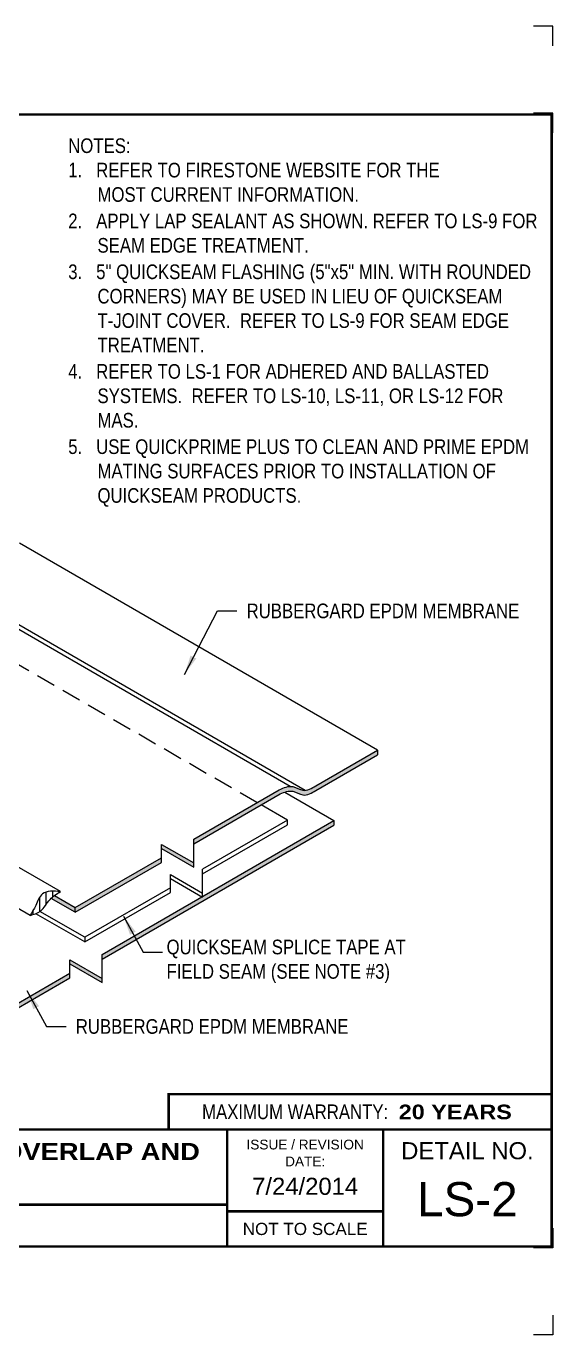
# Model space of a CAD drawing. Header units: inches. Extents: x 121.4 to 141.5, y 131.3 to 148.
# Drawn here: x 134.73 to 141.48, y 131.26 to 148.02 of the extents above; entities that cross this region are included whole.
import ezdxf
from ezdxf.enums import TextEntityAlignment as Align

# ---------------------------------------------------------------- set-up
doc = ezdxf.new("R2010")
doc.units = ezdxf.units.IN
doc.header["$MEASUREMENT"] = 0
doc.linetypes.add('HIDDEN', pattern=[0.375, 0.25, -0.125])
doc.layers.get('0').update_dxf_attribs({"linetype": 'CONTINUOUS'})
doc.layers.get('DEFPOINTS').update_dxf_attribs({"linetype": 'CONTINUOUS'})
for name, color, linetype in [('FSBP-ANNO-NOTE', 7, 'CONTINUOUS'), ('FSBP-MEMBRANE', 7, 'CONTINUOUS'), ('FSBP-SEALANTS', 1, 'CONTINUOUS'), ('FSBP-TTLB', 7, 'CONTINUOUS'), ('FSBP-TTLB-BORDER', 7, 'CONTINUOUS'), ('FSBP-TTLB-TEXT', 7, 'CONTINUOUS')]:
    doc.layers.add(name, color=color, linetype=linetype)
doc.styles.add('FSBP_ARIAL', font='arial.ttf')
doc.styles.add('FSBP_ARIAL_BOLD', font='')
doc.styles.add('FSBP_ARIAL_NAR', font='ARIALN.TTF')
doc.styles.get('FSBP_ARIAL_BOLD').set_extended_font_data('Arial Black')
doc.dimstyles.new('FSBP-LEADER', dxfattribs={"dimtxt": 0.1875, "dimasz": 0.25, "dimexe": 0.0625, "dimexo": 0.125, "dimgap": 0.125, "dimtad": 0, "dimtih": 1, "dimtoh": 1, "dimdec": 4, "dimzin": 0, "dimdsep": 46, "dimlunit": 4, "dimtxsty": 'FSBP_ARIAL_NAR', "dimcen": 0.09375, "dimclrd": 256, "dimclre": 256, "dimclrt": 256, "dimadec": 0, "dimazin": 0, "dimtfac": 1, "dimtdec": 4, "dimtofl": 0, "dimtmove": 0, "dimatfit": 3, "dimfxl": 1, "dimtolj": 1, "dimtzin": 0, "dimlwd": -1, "dimlwe": -1, "dimarcsym": 0})

# ---------------------------------------------------------------- blocks, each defined once
blk = doc.blocks.new('TTLB-EPDM_2')
at = {"layer": 'DEFPOINTS', "linetype": 'Continuous', "ltscale": 1.75}
for points in [[(20.01562500000003, 13.88083333333333), (20.01562500000003, 14.13083333333333), (19.76562500000003, 14.13083333333333)], [(20.01562500000003, -2.380833333333342), (20.01562500000003, -2.630833333333342), (19.76562500000003, -2.630833333333342)]]:
    blk.add_lwpolyline(points, dxfattribs=at)
at = {"layer": 'DEFPOINTS', "color": 1}
for points in [[(20.015625, 12.765625), (20.015625, 13.015625), (19.765625, 13.015625)], [(20.015625, -1.265625), (20.015625, -1.515625), (19.765625, -1.515625)]]:
    blk.add_lwpolyline(points, dxfattribs=at)
at = {"layer": 'FSBP-TTLB', "const_width": 0.03125}
blk.add_lwpolyline([(15.09028770518938, 0), (20, 0), (20, 0.4512598240669945), (15.09028770518938, 0.4512598240669945)], close=True, dxfattribs=at)
for points in [[(0, 0), (0, -1.5), (20, -1.5), (20, 0), (0, 0)], [(15.84028770518938, 0), (15.84028770518938, -0.9643749050531198)], [(17.84110496735593, 0), (17.84110496735593, -1.5)], [(20, 0), (20, -1.5)], [(4.825208527206769, -0.9643749050531198), (15.84028770518938, -0.9643749050531198)], [(15.84028770518938, -0.9643749050531198), (15.84028770518938, -1.5)], [(15.84028770518938, -1.048740175933006), (17.84110496735593, -1.048740175933006)]]:
    blk.add_lwpolyline(points, dxfattribs=at)
at = {"layer": 'FSBP-TTLB-BORDER', "const_width": 0.03125}
blk.add_lwpolyline([(20, 0), (20, 13), (0, 13), (0, 0)], dxfattribs=at)
at = {"layer": 'FSBP-TTLB-TEXT', "style": 'FSBP_ARIAL_NAR'}
blk.add_text('MAXIMUM WARRANTY:', height=0.1875, dxfattribs=at).set_placement((17.90516569312837, 0.2256299120335257), align=Align.MIDDLE_RIGHT)
at = {"layer": 'FSBP-TTLB-TEXT', "style": 'FSBP_ARIAL'}
for s, height, p in [('ISSUE / REVISION', 0.125, (16.84069633627263, -0.1938496373466023)), ('DETAIL NO.', 0.21875, (18.92055248367797, -0.2724398367368792)), ('DATE:', 0.125, (16.84069633627263, -0.409973105348854)), ('NOT TO SCALE', 0.15625, (16.84069633627263, -1.274370087966503))]:
    blk.add_text(s, height=height, dxfattribs=at).set_placement(p, align=Align.MIDDLE_CENTER)
at = {"layer": 'FSBP-TTLB-TEXT'}
for tag, height, style, p in [('MAXIMUM_WARRANTY', 0.1875, 'FSBP_ARIAL_BOLD', (18.03987100774941, 0.2240244307510579)), ('ACCPT_SYSTEMS', 0.21875, 'FSBP_ARIAL', (12.49438170418193, -1.23218745252656))]:
    blk.add_attdef(tag, text='', height=height, dxfattribs=dict(at, style=style)).set_placement(p, align=Align.MIDDLE_LEFT)
for tag, height, style, p in [('DETAIL_DESCP_LINE_1', 0.21875, 'FSBP_ARIAL_BOLD', (10.33118450231211, -0.2831249841755152)), ('DETAIL_DESCP_LINE_2', 0.21875, 'FSBP_ARIAL_BOLD', (10.33118450231211, -0.6812499208775904)), ('ISSUE_REV_DATE', 0.21875, 'FSBP_ARIAL', (16.84069633627263, -0.7282559425942452)), ('DETAIL_NUMBER', 0.4375, 'FSBP_ARIAL', (18.91941590748775, -0.8931630692489421))]:
    blk.add_attdef(tag, text='', height=height, dxfattribs=dict(at, style=style)).set_placement(p, align=Align.MIDDLE_CENTER)

msp = doc.modelspace()

# ---------------------------------------------------------------- hatches: boundary and pattern name
at = {"layer": 'FSBP-MEMBRANE'}
h = msp.add_hatch(color=256, dxfattribs=at)
edge = h.paths.add_edge_path()
edge.add_spline(control_points=[(135.0882262479972, 136.8845467277532), (135.0732955040743, 136.8736111740592), (135.0590171408731, 136.8619277521498), (135.045775828056, 136.8490554891325)], knot_values=[0.3564589692802868, 0.3564589692802868, 0.3564589692802868, 0.3564589692802868, 0.4119525599304317, 0.4119525599304317, 0.4119525599304317, 0.4119525599304317], degree=3, periodic=0)
edge.add_line((135.0457758280566, 136.8490554891331), (135.3559181019445, 136.6699947638168))
edge.add_line((135.3559181019445, 136.6699947638168), (135.3559181019445, 136.7299947638168))
edge.add_line((135.3559181019445, 136.7299947638168), (135.0882262479972, 136.8845467277532))
h.paths.add_polyline_path([(136.4627229746128, 137.3090088549923), (136.4627229746128, 137.3690088549923), (135.3559181019445, 136.7299947638169), (135.3559181019445, 136.6699947638168)])
h.paths.add_polyline_path([(136.4627229746128, 137.5406876932909), (136.4627229746128, 137.4887848954439), (136.8763530256096, 137.249975474156), (136.8763530256096, 137.301878272003)])
edge = h.paths.add_edge_path()
edge.add_spline(control_points=[(137.9831578982709, 138.1868323674516), (138.0028232324402, 138.1947786765467), (138.0224885666095, 138.2027249856417), (138.0420609541072, 138.2091494650198)], knot_values=[0, 0, 0, 0, 0.05947866535507824, 0.05947866535507824, 0.05947866535507824, 0.05947866535507824], degree=3, periodic=0)
edge.add_spline(control_points=[(138.0420609541072, 138.2091494650198), (138.0772290510159, 138.2206931110558), (138.1567913756296, 138.2358222537619), (138.2865241669702, 138.1384791941921), (138.3856861753049, 138.1979622022656), (138.4415689764111, 138.2314838822435)], knot_values=[0.05947866535507824, 0.05947866535507824, 0.05947866535507824, 0.05947866535507824, 0.1663512411942806, 0.3033420246819832, 0.4802267043524949, 0.4802267043524949, 0.4802267043524949, 0.4802267043524949], degree=3, periodic=0)
edge.add_line((138.4415689764085, 138.2314838822422), (139.2325853582276, 138.6881774032186))
edge.add_line((139.2325853582276, 138.6881774032186), (139.2325853582277, 138.7481774032187))
edge.add_line((139.2325853582277, 138.7481774032187), (138.4415689764145, 138.2914838822451))
edge.add_spline(control_points=[(138.4415689764111, 138.2914838822434), (138.395029873126, 138.2635792437443), (138.348490769841, 138.2356746052452), (138.3023409289314, 138.2319839130587)], knot_values=[0.3465594347528357, 0.3465594347528357, 0.3465594347528357, 0.3465594347528357, 0.4939422005409011, 0.4939422005409011, 0.4939422005409011, 0.4939422005409011], degree=3, periodic=0)
edge.add_spline(control_points=[(138.3023409289314, 138.2319839130587), (138.2931030195671, 138.2312451395497), (138.2410573245725, 138.232551326574), (138.1788442332747, 138.2789750124818), (138.1239399434062, 138.2834824638183), (138.112749950282, 138.2832323614948)], knot_values=[0.145235342430111, 0.145235342430111, 0.145235342430111, 0.145235342430111, 0.1747372563125384, 0.3117280398002215, 0.3465594347528357, 0.3465594347528357, 0.3465594347528357, 0.3465594347528357], degree=3, periodic=0)
edge.add_spline(control_points=[(138.112749950282, 138.2832323614948), (138.0660913974049, 138.2821895179148), (138.0183910266746, 138.2609119598265), (137.9706906559443, 138.2396344017383)], knot_values=[0, 0, 0, 0, 0.145235342430111, 0.145235342430111, 0.145235342430111, 0.145235342430111], degree=3, periodic=0)
edge.add_line((137.9706906559441, 138.2396344017382), (136.8763530256096, 137.6078182762802))
edge.add_line((136.8763530256096, 137.6078182762802), (136.8763530256096, 137.5478182762802))
edge.add_line((136.8763530256096, 137.5478182762802), (137.9831578982712, 138.1868323674517))
h = msp.add_hatch(color=256, dxfattribs=at)
h.paths.add_polyline_path([(135.2887065671229, 135.8310538194359), (135.2887065671229, 135.8910538194358), (132.7613193881599, 134.4318661513152), (132.7613193881599, 134.3718661513152)])
h.paths.add_polyline_path([(135.2887065671229, 136.0627326577344), (135.2887065671229, 136.0108298598874), (135.7023366181197, 135.7720204385996), (135.7023366181197, 135.8239232364466)])
h.paths.add_polyline_path([(138.6729134781093, 137.7849265904873), (138.6729134781093, 137.8449265904873), (136.9891639996244, 136.8728133758361), (136.9891639996244, 136.8652043900196), (136.9825744246103, 136.8690088829278), (135.7023366181196, 136.1298632407238), (135.7023366181196, 136.0698632407238)])
at = {"layer": 'FSBP-SEALANTS'}
h = msp.add_hatch(dxfattribs=at)
h.set_pattern_fill('ANSI31', color=256, scale=0.6666666666666666, angle=45, style=0)
h.set_pattern_definition([(90, (-42.43144494101596, 243.0567745147215), (-0.08333333333333333, 1.850371707708594e-17), [])])
edge = h.paths.add_edge_path()
edge.add_spline(control_points=[(135.1679444755011, 136.9358830930904), (135.078963641128, 136.9432521186269), (134.9254354486666, 136.955966690015), (134.8561942485499, 136.759992649727), (134.8023261508342, 136.6713583178677), (134.7773012302267, 136.6301824231929)], knot_values=[0, 0, 0, 0, 0.1757948453865163, 0.303317731805793, 0.4139591530436614, 0.4139591530436614, 0.4139591530436614, 0.4139591530436614], degree=3, periodic=0)
edge.add_spline(control_points=[(134.7773012302267, 136.6301824231929), (134.8250927599032, 136.6436482760398), (134.9377724333117, 136.6753971635775), (135.0144235724897, 136.843340572573), (135.119282337126, 136.9065495179833), (135.1679444755011, 136.9358830930904)], knot_values=[0, 0, 0, 0, 0.1074169310602399, 0.2532604583351765, 0.3795502087621608, 0.3795502087621608, 0.3795502087621608, 0.3795502087621608], degree=3, periodic=0)

# ---------------------------------------------------------------- linework, layer by layer
at = {"layer": 'FSBP-MEMBRANE'}
for p, q in [((138.1127499502819, 138.2832323614948), (130.2775672961986, 142.8068771759798)), ((138.3023409289314, 138.2319839130587), (130.4671582748478, 142.7556287275437)), ((139.2325853582277, 138.7481774032187), (134.6418552863109, 141.3986366460167)), ((138.441568976411, 138.2914838822435), (139.2325853582277, 138.7481774032187)), ((138.441568976411, 138.2314838822434), (139.2325853582276, 138.6881774032186)), ((139.2325853582277, 138.7481774032187), (139.2325853582276, 138.6881774032186)), ((136.8763530256096, 137.6078182762802), (137.9706906559443, 138.2396344017383)), ((136.8763530256095, 137.5478182762802), (137.9831578982779, 138.1868323674556)), ((138.0420609541083, 138.2091494650386), (138.6729134781093, 137.8449265904873)), ((138.075153458636, 137.8500434986411), (137.7374879623517, 138.0449947638168)), ((138.075153458636, 137.8500434986411), (136.9891639996244, 137.2230471921437)), ((136.9891639996244, 137.1630471921437), (138.075153458636, 137.7900434986411)), ((138.075153458636, 137.7900434986411), (138.075153458636, 137.8500434986411)), ((138.6729134781093, 137.8449265904873), (138.6729134781093, 137.7849265904873)), ((136.4627229746128, 137.5406876932909), (136.8763530256096, 137.301878272003)), ((136.4627229746128, 137.3090088549924), (136.4627229746128, 137.5406876932909)), ((136.4627229746128, 137.4887848954439), (136.8763530256096, 137.249975474156)), ((136.8763530256096, 137.249975474156), (136.8763530256095, 137.6078182762802)), ((135.3559181019445, 136.7299947638169), (136.4627229746128, 137.3690088549923)), ((135.3559181019445, 136.6699947638168), (136.4627229746128, 137.3090088549922)), ((136.5755339486276, 137.1559166091544), (136.9891639996244, 136.9171071878666)), ((136.5755339486276, 136.9242377708559), (136.5755339486276, 137.1559166091544)), ((136.9891639996244, 136.8652043900196), (136.9891639996244, 137.2230471921438)), ((136.5755339486277, 136.9842377708559), (135.4770772472826, 136.3500434986413)), ((136.5755339486276, 137.1040138113075), (136.9891639996244, 136.8652043900196)), ((135.3559181019445, 136.6699947638168), (135.0457758280542, 136.8490554891345)), ((135.0882262478499, 136.8845467278382), (135.3559181019445, 136.7299947638168)), ((135.4770772472826, 136.2900434986411), (136.5755339486277, 136.9242377708558)), ((135.4770772472827, 136.290043498641), (134.8489424514308, 136.6526972921135)), ((135.4770772472827, 136.350043498641), (134.9039797777344, 136.6809214769565)), ((135.3559181019445, 136.6699947638168), (135.3559181019445, 136.7299947638168)), ((135.4770772472826, 136.350043498641), (135.4770772472826, 136.2900434986411)), ((135.7023366181197, 135.7720204385996), (135.7023366181196, 136.1298632407238)), ((135.2887065671229, 136.0627326577344), (135.7023366181197, 135.8239232364466)), ((135.2887065671229, 135.8310538194359), (135.2887065671229, 136.0627326577344)), ((135.2887065671229, 136.0108298598875), (135.7023366181197, 135.7720204385996))]:
    msp.add_line(p, q, dxfattribs=at)
at = {"layer": 'FSBP-MEMBRANE', "linetype": 'HIDDEN'}
msp.add_line((137.6855264381246, 138.0749947638168), (129.850343784041, 142.5986395783019), dxfattribs=at)
at = {"layer": 'FSBP-MEMBRANE', "linetype": 'Continuous'}
for p, q in [((135.7023366181197, 136.1298632407238), (138.6729134781093, 137.8449265904872)), ((135.7023366181197, 136.0698632407238), (138.6729134781093, 137.7849265904873)), ((132.7613193881599, 134.4318661513152), (135.2887065671229, 135.8910538194358)), ((132.76131938816, 134.3718661513153), (135.2887065671229, 135.8310538194359))]:
    msp.add_line(p, q, dxfattribs=at)
at = {"layer": 'FSBP-MEMBRANE'}
for points in [[(137.9706906559443, 138.2396344017383), (138.1461257915608, 138.2802120199887), (138.2746771148803, 138.2328724801367), (138.4415689764111, 138.2914838822434)], [(137.9831578982709, 138.1868323674516), (138.1461257915608, 138.2202120199887), (138.2746771148803, 138.1728724801367), (138.4415689764111, 138.2314838822435)]]:
    msp.add_spline(points, degree=3, dxfattribs=at)
at = {"layer": 'FSBP-SEALANTS'}
for p, q in [((135.1679444755011, 136.9358830930904), (133.9628747774098, 137.6316304076757)), ((134.7773012302268, 136.6301824231929), (133.4983486344451, 137.3685860486482))]:
    msp.add_line(p, q, dxfattribs=at)
for points in [[(135.1679444755011, 136.9358830930904), (134.9355308446541, 136.9054850295553), (134.8493478106708, 136.7589147025402), (134.7773012302267, 136.6301824231929)], [(134.7773012302267, 136.6301824231929), (134.9096065408089, 136.6850277576244), (135.0327048805567, 136.8355625597762), (135.1679444755011, 136.9358830930904)]]:
    msp.add_spline(points, degree=3, dxfattribs=at)

# ---------------------------------------------------------------- block references
ref = msp.add_blockref('TTLB-EPDM_2', (121.4627011304549, 133.8892954964357))
ref.add_attrib('DETAIL_DESCP_LINE_1', 'LAP SPLICE WITH QUICKSEAM SPLICE TAPE OVERLAP AND', dxfattribs={"layer": 'FSBP-TTLB-TEXT', "height": 0.21875, "style": 'FSBP_ARIAL_BOLD'}).set_placement((131.7938856327671, 133.6061705122602), align=Align.MIDDLE_CENTER)
ref.add_attrib('ISSUE_REV_DATE', '7/24/2014', dxfattribs={"layer": 'FSBP-TTLB-TEXT', "height": 0.21875, "style": 'FSBP_ARIAL'}).set_placement((138.3033974667276, 133.1610395538414), align=Align.MIDDLE_CENTER)
ref.add_attrib('DETAIL_NUMBER', 'LS-2', dxfattribs={"layer": 'FSBP-TTLB-TEXT', "height": 0.4375, "style": 'FSBP_ARIAL'}).set_placement((140.3821170379427, 132.9961324271868), align=Align.MIDDLE_CENTER)
ref.add_attrib('MAXIMUM_WARRANTY', '20 YEARS', dxfattribs={"layer": 'FSBP-TTLB-TEXT', "height": 0.1875, "style": 'FSBP_ARIAL_BOLD'}).set_placement((139.5025721382044, 134.1133199271868), align=Align.MIDDLE_LEFT)

# ---------------------------------------------------------------- texts
at = {"layer": 'FSBP-ANNO-NOTE', "style": 'FSBP_ARIAL_NAR'}
for p in [(137.5526692134705, 140.5308433096904), (135.3629313099517, 135.2079828634488)]:
    msp.add_text('RUBBERGARD EPDM MEMBRANE', height=0.1875, dxfattribs=at).set_placement(p, align=Align.MIDDLE_LEFT)
at = {"layer": 'FSBP-ANNO-NOTE', "char_height": 0.1875, "attachment_point": 1, "style": 'FSBP_ARIAL_NAR'}
for s, width, gutter_width, heights, insert in [('\\pi-0.375,l0.375,t0.1875,0.375;NOTES:\\P1.   REFER TO FIRESTONE WEBSITE FOR THE                MOST CURRENT INFORMATION.\\P{\\H0.083333x;\\P\\pt0.375;}2.   APPLY LAP SEALANT AS SHOWN. REFER TO LS-9 FOR SEAM EDGE TREATMENT.\\P{\\H0.083333x;\\P}3.   5" QUICKSEAM FLASHING (5"x5" MIN. WITH ROUNDED CORNERS) MAY BE USED IN LIEU OF QUICKSEAM T-JOINT COVER.  REFER TO LS-9 FOR SEAM EDGE TREATMENT.\\P{\\H0.083333x;\\P}4.   REFER TO LS-1 FOR ADHERED AND BALLASTED SYSTEMS.  REFER TO LS-10, LS-11, OR LS-12 FOR MAS.\\P{\\H0.083333x;\\P}5.   USE QUICKPRIME PLUS TO CLEAN AND PRIME EPDM MATING SURFACES PRIOR TO INSTALLATION OF QUICKSEAM PRODUCTS.', 6.010276940502052, 25.61258359297398, [5.550576624931042], (135.2660594609358, 146.5831052596074)), ('QUICKSEAM SPLICE TAPE AT FIELD SEAM (SEE NOTE #3)', 3.175235714992368, 5, [0.5934761986037245], (136.5265243324995, 136.3198059153226))]:
    msp.add_mtext_dynamic_manual_height_columns(s, width=width, gutter_width=gutter_width, heights=heights, dxfattribs=dict(at, insert=insert))

# ---------------------------------------------------------------- leaders
at = {"layer": 'FSBP-ANNO-NOTE'}
for points in [[(136.7556143685839, 139.717992361669), (137.1776692134705, 140.5308433096904), (137.4276692134705, 140.5308433096904)], [(135.9738835324031, 136.6220136715679), (136.2265660815352, 136.1615875757465), (136.4765660815352, 136.1615875757465)], [(134.7352487608196, 135.6684089592701), (134.9879313099517, 135.2079828634488), (135.2379313099517, 135.2079828634488)]]:
    msp.add_leader(points, dimstyle='FSBP-LEADER', dxfattribs=at)

doc.saveas('drawing.dxf')
